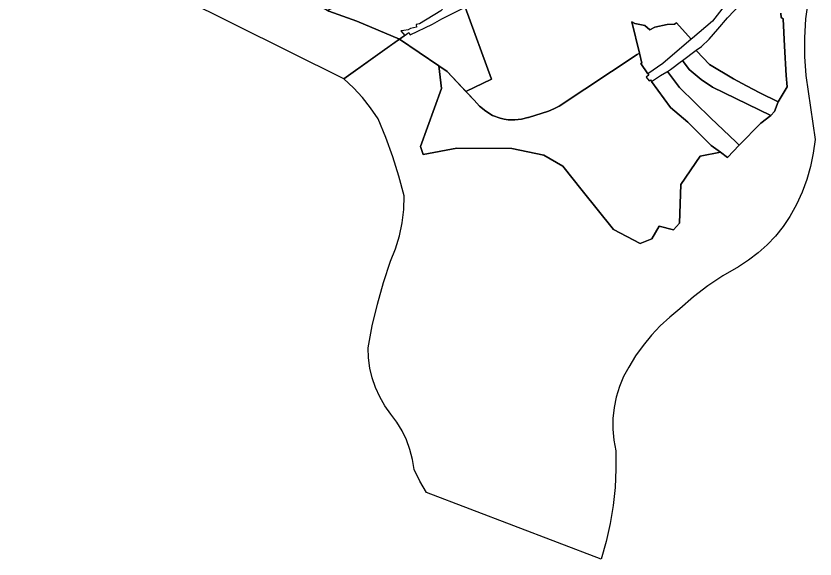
# Model space of a CAD drawing. Header units: millimetres. Extents: x 522658 to 553925, y 7796479 to 7820139.
# Drawn here: x 550202.5 to 550694.7, y 7805283 to 7805617.7 of the extents above; entities that cross this region are included whole.
import ezdxf

# ---------------------------------------------------------------- set-up
doc = ezdxf.new("R2010")
doc.units = ezdxf.units.MM
doc.layers.add('ZONA RESIDENCIAL 2 (ZR_2)', color=2, linetype='Continuous')

msp = doc.modelspace()

# ---------------------------------------------------------------- linework, layer by layer
at = {"layer": 'ZONA RESIDENCIAL 2 (ZR_2)'}
for points in [[(550334.75, 7805687.52), (550350.66, 7805669.68), (550361.11, 7805652.35), (550370.5, 7805637.54), (550380.29, 7805629.6), (550395.24, 7805620.74), (550412.44, 7805614.39), (550438.74, 7805603.44), (550404.49, 7805579.05), (550202.48, 7805679.62), (550206.52, 7805684.33), (550240.4, 7805729.78), (550244.87, 7805728.72), (550247.57, 7805727.46), (550248.22, 7805728.37), (550334.75, 7805687.52)], [(550394.37, 7805621.26), (550456.65, 7805647.03), (550465.49, 7805623.84), (550465.49, 7805623.3), (550465.4, 7805622.76), (550465.22, 7805622.24), (550464.97, 7805621.76), (550464.65, 7805621.32), (550464.26, 7805620.94), (550451.02, 7805612.78), (550449.11, 7805612.47), (550449.32, 7805610.72), (550445.62, 7805609.9), (550444.01, 7805609.24), (550441.33, 7805608.81), (550439.64, 7805608.5), (550441.94, 7805605.72), (550438.74, 7805603.44), (550412.44, 7805614.39), (550395.24, 7805620.74), (550394.37, 7805621.26)], [(550479.62, 7805571.2), (550468.18, 7805583.44), (550462.9, 7805587.03), (550438.74, 7805603.44), (550444.51, 7805607.55), (550445.37, 7805606.1), (550459.18, 7805612.6), (550464.87, 7805615.93), (550479.22, 7805623.05), (550495.47, 7805578.68), (550479.62, 7805571.2)], [(550609.43, 7805613.54), (550618.48, 7805603.33), (550601.06, 7805588.31), (550591.74, 7805582.04), (550587.49, 7805588.34), (550588.06, 7805588.61), (550586.53, 7805594.75), (550581.94, 7805614.12), (550583.73, 7805613.14), (550589.84, 7805611.82), (550592.91, 7805609.2), (550596.14, 7805610.79), (550603.57, 7805612.53), (550608.12, 7805612.69), (550609.39, 7805613.49), (550609.43, 7805613.54)], [(550636.52, 7805533.69), (550624.07, 7805531.23), (550612.11, 7805513.92), (550611.21, 7805490.11), (550607.5, 7805485.98), (550598.77, 7805488.26), (550594.12, 7805480.32), (550587.03, 7805477.46), (550570.67, 7805486.09), (550551.22, 7805510.17), (550539.32, 7805525.06), (550527.74, 7805532), (550507.9, 7805535.97), (550474.16, 7805536.3), (550453.33, 7805532.33), (550451.67, 7805537.29), (550464.57, 7805573.01), (550462.9, 7805587.03), (550468.18, 7805583.44), (550484.52, 7805565.95), (550484.69, 7805565.76), (550488, 7805562.07), (550491.85, 7805558.94), (550496.13, 7805556.44), (550500.74, 7805554.63), (550503.24, 7805554.02), (550505.79, 7805553.7), (550509.87, 7805553.67), (550513.92, 7805554.13), (550517.89, 7805555.08), (550518.22, 7805555.17), (550530.5, 7805559.03), (550533.92, 7805560.46), (550537.19, 7805562.21), (550585.2, 7805593.88), (550586.53, 7805594.75), (550588.06, 7805588.61), (550587.49, 7805588.34), (550591.74, 7805582.04), (550592.34, 7805581.14), (550590.9, 7805580.13), (550590.81, 7805580.07), (550592.49, 7805577.75), (550593.3, 7805578.26), (550593.97, 7805577.35), (550605.76, 7805561.28), (550616.32, 7805552.2), (550630.75, 7805537.87), (550636.52, 7805533.69)], [(550671.94, 7805564.88), (550669.86, 7805558.73), (550667.59, 7805556.42), (550631.53, 7805573.82), (550624.58, 7805578.59), (550617.12, 7805584.74), (550613.07, 7805590.25), (550621.44, 7805596.52), (550621.64, 7805596.31), (550629.83, 7805587.78), (550644.51, 7805578.96), (550652.61, 7805574.64), (550660.7, 7805570.23), (550671.94, 7805564.88)], [(550661.28, 7805551.66), (550648.01, 7805537.98), (550645.88, 7805540.04), (550630.63, 7805554.8), (550611.19, 7805573.61), (550603.82, 7805583.52), (550605.66, 7805584.61), (550612.51, 7805589.83), (550613.07, 7805590.25), (550617.12, 7805584.74), (550624.58, 7805578.59), (550631.53, 7805573.82), (550667.59, 7805556.42), (550661.28, 7805551.66)], [(550648.01, 7805537.98), (550640.82, 7805530.58), (550636.52, 7805533.69), (550630.75, 7805537.87), (550616.32, 7805552.2), (550605.76, 7805561.28), (550593.97, 7805577.35), (550598.97, 7805580.67), (550599.58, 7805581.07), (550603.44, 7805583.3), (550603.82, 7805583.52), (550611.19, 7805573.61), (550630.63, 7805554.8), (550645.88, 7805540.04), (550648.01, 7805537.98)]]:
    msp.add_lwpolyline(points, close=True, dxfattribs=at)
for points in [[(550690.5, 7805627.43), (550688.95, 7805615.9), (550688.19, 7805604.3), (550688.21, 7805592.67), (550689.02, 7805581.07), (550692.01, 7805561.3), (550694.74, 7805541.49), (550693.69, 7805533.18), (550692.01, 7805524.96), (550689.71, 7805516.9), (550686.81, 7805509.04), (550683.33, 7805501.42), (550679.28, 7805494.08), (550675.1, 7805487.91), (550670.43, 7805482.09), (550665.3, 7805476.68), (550659.75, 7805471.7), (550653.81, 7805467.19), (550647.53, 7805463.17), (550637.92, 7805457.56), (550628.69, 7805451.33), (550619.89, 7805444.52), (550611.55, 7805437.14), (550605.3, 7805432.14), (550599.41, 7805426.72), (550593.91, 7805420.91), (550588.82, 7805414.72), (550584.18, 7805408.2), (550580.01, 7805401.37), (550576.84, 7805395.47), (550574.25, 7805389.29), (550572.28, 7805382.89), (550570.93, 7805376.33), (550570.22, 7805369.67), (550570.16, 7805362.98), (550570.74, 7805356.3), (550571.97, 7805349.72), (550572.1, 7805338.46), (550571.58, 7805327.2), (550570.42, 7805316), (550568.61, 7805304.88), (550566.16, 7805293.89), (550563.08, 7805283.05), (550455.34, 7805324.11), (550451.31, 7805331.08), (550447.72, 7805338.29), (550446.76, 7805344.47), (550445.2, 7805350.52), (550443.05, 7805356.4), (550440.34, 7805362.03), (550437.09, 7805367.37), (550433.33, 7805372.37), (550429.69, 7805377.49), (550426.57, 7805382.94), (550423.97, 7805388.66), (550421.94, 7805394.61), (550420.49, 7805400.72), (550419.62, 7805406.94), (550419.36, 7805413.22), (550421.99, 7805426.75), (550425.17, 7805440.17), (550428.87, 7805453.44), (550433.11, 7805466.56), (550436.31, 7805474.21), (550438.78, 7805482.13), (550440.49, 7805490.25), (550441.42, 7805498.49), (550441.58, 7805506.78), (550438.3, 7805518.9), (550434.56, 7805530.89), (550430.36, 7805542.73), (550425.71, 7805554.4), (550420.98, 7805561.04), (550415.86, 7805567.38), (550410.35, 7805573.39), (550404.49, 7805579.05), (550434.11, 7805600.14), (550438.74, 7805603.44), (550462.9, 7805587.03), (550464.57, 7805573.01), (550451.67, 7805537.29), (550453.33, 7805532.33), (550474.16, 7805536.3), (550507.9, 7805535.97), (550527.74, 7805532), (550539.32, 7805525.06), (550551.22, 7805510.17), (550570.67, 7805486.09), (550587.03, 7805477.46), (550594.12, 7805480.32), (550598.77, 7805488.26), (550607.5, 7805485.98), (550611.21, 7805490.11), (550612.11, 7805513.92), (550624.07, 7805531.23), (550636.52, 7805533.69), (550640.82, 7805530.58), (550648.01, 7805537.98), (550661.28, 7805551.66), (550667.59, 7805556.42), (550669.86, 7805558.73), (550671.94, 7805564.88), (550677.64, 7805574.11), (550676.96, 7805581.02), (550675.9, 7805599.01), (550675.9, 7805599.01), (550675.13, 7805616), (550673.96, 7805616.8), (550673.61, 7805619.5)], [(550673.61, 7805619.5), (550673.96, 7805616.8), (550675.13, 7805616), (550675.9, 7805599.01), (550676.96, 7805581.02), (550677.64, 7805574.11), (550677.64, 7805574.11), (550671.94, 7805564.88), (550660.7, 7805570.23), (550652.61, 7805574.64), (550644.51, 7805578.96), (550629.83, 7805587.78), (550621.64, 7805596.31), (550621.44, 7805596.52), (550624.8, 7805598.83), (550629.51, 7805603.48), (550634.86, 7805609.53), (550640.9, 7805616.6), (550648.77, 7805624.88)], [(550638.75, 7805623.8), (550631.48, 7805614.47), (550631.48, 7805614.47), (550619.36, 7805604.09), (550618.48, 7805603.33), (550609.43, 7805613.54), (550609.39, 7805613.49), (550608.12, 7805612.69), (550603.57, 7805612.53), (550596.14, 7805610.79), (550592.91, 7805609.2), (550589.84, 7805611.82), (550583.73, 7805613.14), (550581.94, 7805614.12), (550586.53, 7805594.75), (550585.2, 7805593.88), (550537.19, 7805562.21), (550533.92, 7805560.46), (550530.5, 7805559.03), (550518.22, 7805555.17), (550517.89, 7805555.08), (550513.92, 7805554.13), (550509.87, 7805553.67), (550505.79, 7805553.7), (550503.24, 7805554.02), (550500.74, 7805554.63), (550496.13, 7805556.44), (550491.85, 7805558.94), (550488, 7805562.07), (550484.69, 7805565.76), (550484.52, 7805565.95), (550479.62, 7805571.2), (550495.47, 7805578.68), (550479.22, 7805623.05)]]:
    msp.add_lwpolyline(points, dxfattribs=at)

doc.saveas('drawing.dxf')
